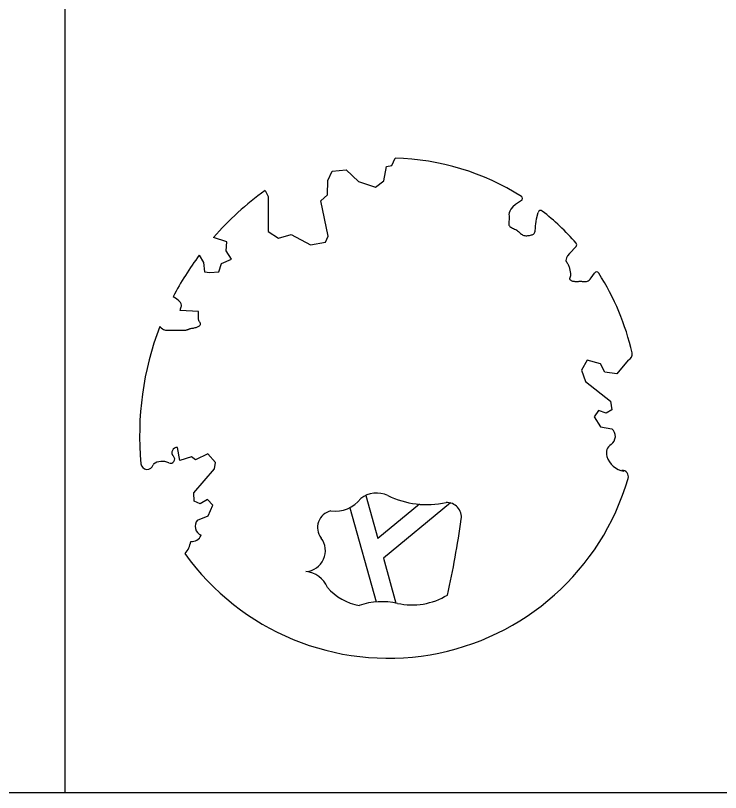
# Model space of a CAD drawing. Header units: millimetres. Extents: x -4017 to 59953, y -688 to 66564.
# Drawn here: x 32914 to 35016, y 9376 to 11690 of the extents above; entities that cross this region are included whole.
import ezdxf

# ---------------------------------------------------------------- set-up
doc = ezdxf.new("R2010")
doc.units = ezdxf.units.MM
doc.layers.add('www.cad-blocks.net', color=7, linetype='Continuous')

# ---------------------------------------------------------------- blocks, each defined once
blk = doc.blocks.new('A$C516926BB')
for p, q in [((35.5196, 38.5194), (35.5196, 0)), ((0, 0), (62.4121, 0))]:
    blk.add_line(p, q)
blk = doc.blocks.new('A$C6FEE6066')
at = {"linetype": 'Continuous'}
for p, q in [((0.7506, 1.4662), (0.7607, 1.4885)), ((0.7264, 1.4206), (0.735, 1.4634)), ((0.735, 1.4634), (0.7506, 1.4662)), ((0.5597, 1.422), (0.5726, 1.4491)), ((0.5726, 1.4491), (0.6139, 1.4534)), ((0.6139, 1.4534), (0.6509, 1.4192)), ((0.5583, 1.3793), (0.5597, 1.422)), ((0.6509, 1.4192), (0.7022, 1.4021)), ((0.7022, 1.4021), (0.7264, 1.4206)), ((0.3724, 1.3917), (0.3817, 1.3736)), ((0.3817, 1.3736), (0.3817, 1.2699)), ((0.5384, 1.3607), (0.5583, 1.3793)), ((0.5612, 1.2556), (0.5384, 1.3607)), ((1.1112, 1.3429), (1.1056, 1.3365)), ((1.1196, 1.3499), (1.1112, 1.3429)), ((1.1372, 1.3618), (1.1196, 1.3499)), ((1.1004, 1.3255), (1.0999, 1.3206)), ((1.0999, 1.3206), (1.1, 1.3162)), ((1.1021, 1.3307), (1.1004, 1.3255)), ((1.1056, 1.3365), (1.1021, 1.3307)), ((1.1822, 1.3076), (1.187, 1.3267)), ((1.0995, 1.2972), (1.0993, 1.2941)), ((1.0998, 1.3006), (1.0995, 1.2972)), ((1.1001, 1.3042), (1.0998, 1.3006)), ((1.1, 1.3162), (1.1003, 1.312)), ((1.1003, 1.308), (1.1001, 1.3042)), ((1.1003, 1.312), (1.1003, 1.308)), ((1.1797, 1.2929), (1.1807, 1.2998)), ((1.1807, 1.2998), (1.1822, 1.3076)), ((1.0993, 1.2941), (1.0994, 1.2912)), ((1.0994, 1.2912), (1.0999, 1.2886)), ((1.0999, 1.2886), (1.101, 1.2864)), ((1.101, 1.2864), (1.1027, 1.2844)), ((1.1027, 1.2844), (1.1049, 1.2828)), ((1.1049, 1.2828), (1.1075, 1.2813)), ((1.1075, 1.2813), (1.1104, 1.2799)), ((1.1104, 1.2799), (1.1135, 1.2785)), ((1.1135, 1.2785), (1.1167, 1.2771)), ((1.1167, 1.2771), (1.1198, 1.2757)), ((1.1198, 1.2757), (1.1228, 1.274)), ((1.1228, 1.274), (1.1255, 1.2722)), ((1.1777, 1.2703), (1.1782, 1.2735)), ((1.1782, 1.2735), (1.1785, 1.2773)), ((1.1785, 1.2773), (1.1787, 1.2818)), ((1.1787, 1.2818), (1.1791, 1.2869)), ((1.1791, 1.2869), (1.1797, 1.2929)), ((0.2588, 1.2388), (0.2188, 1.2521)), ((0.3817, 1.2699), (0.413, 1.2499)), ((0.413, 1.2499), (0.4501, 1.2613)), ((0.4501, 1.2613), (0.5085, 1.23)), ((0.5526, 1.2385), (0.5612, 1.2556)), ((1.1255, 1.2722), (1.1279, 1.2701)), ((1.1279, 1.2701), (1.1302, 1.268)), ((1.1302, 1.268), (1.1324, 1.2659)), ((1.1324, 1.2659), (1.1346, 1.2639)), ((1.1346, 1.2639), (1.1368, 1.262)), ((1.1368, 1.262), (1.139, 1.2604)), ((1.139, 1.2604), (1.1414, 1.2591)), ((1.1414, 1.2591), (1.1441, 1.2581)), ((1.1441, 1.2581), (1.1468, 1.2575)), ((1.1468, 1.2575), (1.1497, 1.2572)), ((1.1497, 1.2572), (1.1526, 1.2572)), ((1.1526, 1.2572), (1.1556, 1.2574)), ((1.1556, 1.2574), (1.1585, 1.2578)), ((1.1585, 1.2578), (1.1613, 1.2583)), ((1.1613, 1.2583), (1.164, 1.2589)), ((1.164, 1.2589), (1.1666, 1.2595)), ((1.1666, 1.2595), (1.1689, 1.2603)), ((1.1689, 1.2603), (1.171, 1.2612)), ((1.171, 1.2612), (1.1729, 1.2623)), ((1.1729, 1.2623), (1.1745, 1.2637)), ((1.1745, 1.2637), (1.1758, 1.2655)), ((1.1758, 1.2655), (1.1769, 1.2677)), ((1.1769, 1.2677), (1.1777, 1.2703)), ((0.2561, 1.2119), (0.2588, 1.2388)), ((0.5085, 1.23), (0.5526, 1.2385)), ((0.2722, 1.1877), (0.2561, 1.2119)), ((1.2804, 1.2045), (1.2748, 1.1973)), ((1.2998, 1.2253), (1.2804, 1.2045)), ((0.1765, 1.1997), (0.1889, 1.177)), ((0.2426, 1.1743), (0.2722, 1.1877)), ((1.2699, 1.1871), (1.2698, 1.1835)), ((1.2698, 1.1835), (1.2706, 1.1806)), ((1.2714, 1.1916), (1.2699, 1.1871)), ((1.2706, 1.1806), (1.2721, 1.1781)), ((1.2748, 1.1973), (1.2714, 1.1916)), ((0.1889, 1.177), (0.1916, 1.1501)), ((0.2346, 1.1501), (0.2426, 1.1743)), ((1.2721, 1.1781), (1.2737, 1.1758)), ((1.2737, 1.1758), (1.2752, 1.1735)), ((1.2752, 1.1735), (1.2764, 1.171)), ((1.2764, 1.171), (1.2775, 1.1686)), ((1.2775, 1.1686), (1.2784, 1.1661)), ((1.2784, 1.1661), (1.2792, 1.1636)), ((1.2792, 1.1636), (1.2799, 1.1611)), ((1.2799, 1.1611), (1.2805, 1.1586)), ((1.2805, 1.1586), (1.2811, 1.1561)), ((0.1916, 1.1501), (0.2077, 1.1474)), ((0.2077, 1.1474), (0.2346, 1.1501)), ((1.2811, 1.1561), (1.2817, 1.1537)), ((1.2817, 1.1537), (1.2822, 1.1513)), ((1.2825, 1.1354), (1.2819, 1.1339)), ((1.2822, 1.1513), (1.2827, 1.149)), ((1.283, 1.137), (1.2825, 1.1354)), ((1.2827, 1.149), (1.2831, 1.1468)), ((1.2833, 1.1387), (1.283, 1.137)), ((1.2831, 1.1468), (1.2833, 1.1446)), ((1.2833, 1.1446), (1.2835, 1.1425)), ((1.2835, 1.1406), (1.2833, 1.1387)), ((1.2835, 1.1425), (1.2835, 1.1406)), ((1.3445, 1.1314), (1.3551, 1.146)), ((1.2807, 1.1299), (1.2806, 1.1287)), ((1.2806, 1.1287), (1.2809, 1.1276)), ((1.281, 1.1311), (1.2807, 1.1299)), ((1.2809, 1.1276), (1.2815, 1.1265)), ((1.2814, 1.1325), (1.281, 1.1311)), ((1.2819, 1.1339), (1.2814, 1.1325)), ((1.2815, 1.1265), (1.2825, 1.1255)), ((1.2825, 1.1255), (1.2838, 1.1245)), ((1.2838, 1.1245), (1.2853, 1.1236)), ((1.2853, 1.1236), (1.2871, 1.1229)), ((1.2871, 1.1229), (1.2892, 1.1223)), ((1.2892, 1.1223), (1.2914, 1.1218)), ((1.2914, 1.1218), (1.2938, 1.1214)), ((1.2938, 1.1214), (1.2964, 1.1212)), ((1.2964, 1.1212), (1.299, 1.1211)), ((1.299, 1.1211), (1.3017, 1.1211)), ((1.3017, 1.1211), (1.3044, 1.1212)), ((1.3044, 1.1212), (1.307, 1.1213)), ((1.307, 1.1213), (1.3095, 1.1214)), ((1.3095, 1.1214), (1.3119, 1.1215)), ((1.3119, 1.1215), (1.3141, 1.1215)), ((1.3141, 1.1215), (1.316, 1.1215)), ((1.316, 1.1215), (1.3178, 1.1213)), ((1.3178, 1.1213), (1.3195, 1.1211)), ((1.3195, 1.1211), (1.321, 1.1209)), ((1.321, 1.1209), (1.3225, 1.1207)), ((1.3225, 1.1207), (1.3241, 1.1206)), ((1.3241, 1.1206), (1.3257, 1.1205)), ((1.3257, 1.1205), (1.3274, 1.1205)), ((1.3274, 1.1205), (1.3293, 1.1207)), ((1.3293, 1.1207), (1.3313, 1.1211)), ((1.3313, 1.1211), (1.3336, 1.1219)), ((1.3336, 1.1219), (1.336, 1.1232)), ((1.336, 1.1232), (1.3386, 1.1251)), ((1.3386, 1.1251), (1.3415, 1.1278)), ((1.3415, 1.1278), (1.3445, 1.1314)), ((0.1087, 1.0688), (0.0987, 1.0755)), ((0.1158, 1.0631), (0.1087, 1.0688)), ((0.1203, 1.0583), (0.1158, 1.0631)), ((0.1229, 1.0542), (0.1203, 1.0583)), ((0.1208, 1.0398), (0.1217, 1.0424)), ((0.1217, 1.0424), (0.1228, 1.045)), ((0.1228, 1.045), (0.1236, 1.0477)), ((0.1238, 1.0508), (0.1229, 1.0542)), ((0.1236, 1.0477), (0.1238, 1.0508)), ((0.1197, 1.0345), (0.1202, 1.0371)), ((0.1739, 1.0319), (0.1197, 1.0345)), ((0.1202, 1.0371), (0.1208, 1.0398)), ((0.1736, 1.0267), (0.1737, 1.0293)), ((0.1736, 1.0241), (0.1736, 1.0267)), ((0.1736, 1.0215), (0.1736, 1.0241)), ((0.1736, 1.019), (0.1736, 1.0215)), ((0.1736, 1.0166), (0.1736, 1.019)), ((0.1737, 1.0293), (0.1739, 1.0319)), ((0.1737, 1.0142), (0.1736, 1.0166)), ((0.1738, 1.012), (0.1737, 1.0142)), ((0.174, 1.0098), (0.1738, 1.012)), ((0.1743, 1.0077), (0.174, 1.0098)), ((0.1748, 1.0058), (0.1743, 1.0077)), ((0.1754, 1.0041), (0.1748, 1.0058)), ((0.1761, 1.0025), (0.1754, 1.0041)), ((0.177, 1.001), (0.1761, 1.0025)), ((0.1778, 0.9997), (0.177, 1.001)), ((0.1787, 0.9984), (0.1778, 0.9997)), ((0.1794, 0.9972), (0.1787, 0.9984)), ((0.18, 0.9961), (0.1794, 0.9972)), ((0.1803, 0.9949), (0.18, 0.9961)), ((0.0587, 0.9866), (0.0629, 0.9829)), ((0.0629, 0.9829), (0.0667, 0.9802)), ((0.0667, 0.9802), (0.0701, 0.9782)), ((0.0701, 0.9782), (0.0731, 0.9769)), ((0.0731, 0.9769), (0.0758, 0.9762)), ((0.0758, 0.9762), (0.0781, 0.976)), ((0.0781, 0.976), (0.0802, 0.976)), ((0.0802, 0.976), (0.1366, 0.9763)), ((0.1366, 0.9763), (0.1383, 0.9767)), ((0.1383, 0.9767), (0.1399, 0.9771)), ((0.1399, 0.9771), (0.1413, 0.9776)), ((0.1413, 0.9776), (0.1428, 0.9781)), ((0.1428, 0.9781), (0.1442, 0.9787)), ((0.1442, 0.9787), (0.1458, 0.9793)), ((0.1458, 0.9793), (0.1475, 0.9798)), ((0.1475, 0.9798), (0.1494, 0.9803)), ((0.1494, 0.9803), (0.1515, 0.9808)), ((0.1515, 0.9808), (0.1539, 0.9813)), ((0.1539, 0.9813), (0.1563, 0.9817)), ((0.1563, 0.9817), (0.1589, 0.9822)), ((0.1589, 0.9822), (0.1615, 0.9828)), ((0.1615, 0.9828), (0.1641, 0.9834)), ((0.1641, 0.9834), (0.1667, 0.984)), ((0.1667, 0.984), (0.1691, 0.9848)), ((0.1691, 0.9848), (0.1714, 0.9857)), ((0.1714, 0.9857), (0.1734, 0.9867)), ((0.1734, 0.9867), (0.1753, 0.9878)), ((0.1753, 0.9878), (0.1769, 0.989)), ((0.1769, 0.989), (0.1782, 0.9901)), ((0.1782, 0.9901), (0.1792, 0.9914)), ((0.1792, 0.9914), (0.1799, 0.9926)), ((0.1799, 0.9926), (0.1803, 0.9938)), ((0.1803, 0.9938), (0.1803, 0.9949)), ((1.3327, 0.8862), (1.3158, 0.8567)), ((1.3726, 0.8756), (1.3327, 0.8862)), ((1.4554, 0.8864), (1.421, 0.8462)), ((1.3158, 0.8567), (1.3285, 0.823)), ((1.3853, 0.8504), (1.3726, 0.8756)), ((1.421, 0.8462), (1.3853, 0.8504)), ((1.3285, 0.823), (1.4021, 0.7641)), ((1.4021, 0.7641), (1.4063, 0.7388)), ((1.3663, 0.7367), (1.3537, 0.7177)), ((1.3537, 0.7177), (1.3726, 0.6883)), ((1.3895, 0.7283), (1.3663, 0.7367)), ((1.4063, 0.7388), (1.3895, 0.7283)), ((1.3726, 0.6883), (1.4063, 0.6819)), ((0.1186, 0.5875), (0.1117, 0.6259)), ((0.2024, 0.6075), (0.165, 0.5899)), ((0.2243, 0.5816), (0.2024, 0.6075)), ((0.153, 0.5981), (0.1186, 0.5875)), ((0.165, 0.5899), (0.153, 0.5981)), ((0.2222, 0.5628), (0.2243, 0.5816)), ((0.0395, 0.5762), (0.039, 0.5745)), ((0.1604, 0.4915), (0.2222, 0.5628)), ((1.4421, 0.5556), (1.4367, 0.5581)), ((0.1608, 0.4659), (0.1604, 0.4915)), ((0.1793, 0.4586), (0.1608, 0.4659)), ((0.2005, 0.471), (0.1793, 0.4586)), ((0.2164, 0.4547), (0.2005, 0.471)), ((0.2031, 0.4223), (0.2164, 0.4547)), ((0.1711, 0.41), (0.2031, 0.4223))]:
    blk.add_line(p, q, dxfattribs=at)
for p, q in [((0.6726, 0.4836), (0.7088, 0.355)), ((0.6249, 0.4468), (0.7039, 0.1661)), ((0.8326, 0.457), (0.7088, 0.355)), ((0.9252, 0.4609), (0.7254, 0.2962)), ((0.7254, 0.2962), (0.7629, 0.1628))]:
    blk.add_line(p, q)
for centre, radius, start, end in [((0.74, 0.7436), 0.7452, 57.8173, 88.409), ((0.8939, 0.6638), 0.8954, 125.6217, 138.9315), ((1.133, 1.368), 0.00745, 304.035, 57.8173), ((1.1942, 1.3249), 0.00745, 52.0037, 166.03), ((0.74, 0.7436), 0.7452, 41.2936, 52.0037), ((1.2943, 1.2304), 0.00745, 317.0334, 41.2936), ((0.8939, 0.6638), 0.8954, 143.2419, 152.6325), ((1.3612, 1.1417), 0.00745, 32.6594, 144.2429), ((0.74, 0.7436), 0.7452, 12.739, 32.6594), ((0.8939, 0.6638), 0.8954, 158.87, 185.512), ((1.4487, 0.9038), 0.0186, 291.0497, 12.739), ((1.3882, 0.6596), 0.0288, 303.8444, 50.9538), ((0.1096, 0.611), 0.015, 81.8968, 226.9493), ((1.4219, 0.6093), 0.0317, 123.8444, 197.2984), ((0.0662, 0.5402), 0.0448, 63.9533, 126.5176), ((0.0911, 0.5913), 0.012, 243.9533, 46.9493), ((1.4529, 0.6189), 0.0642, 197.2984, 260.2938), ((0.0211, 0.5796), 0.0186, 185.512, 343.8826), ((1.4374, 0.5394), 0.0186, 343.6844, 92.1624), ((0.74, 0.7436), 0.7452, 215.5632, 343.6844), ((0.7047, 0.4134), 0.0772, 64.1665, 127.5545), ((0.5819, 0.5306), 0.0942, 261.9262, 323.5342), ((0.8553, 0.7244), 0.2683, 244.1665, 282.2451), ((0.9145, 0.4186), 0.0436, 351.8784, 93.0984), ((0.5801, 0.3876), 0.051, 103.0226, 217.5119), ((0.1931, 0.3912), 0.0288, 139.4794, 246.5888), ((-1.9132, 0.8221), 2.9, 347.3427, 351.8784), ((0.1547, 0.3749), 0.0287, 262.1367, 339.4606), ((0.4905, 0.3188), 0.062, 273.6927, 37.5119), ((0.087, 0.3541), 0.0642, 316.8575, 353.1348), ((0.4867, 0.1797), 0.0776, 22.5749, 84.2088), ((0.681, 0.3153), 0.162, 220.7783, 260.2319), ((0.8108, 0.3604), 0.2032, 257.6532, 301.2859), ((0.7216, -0.0469), 0.2137, 77.6532, 108.5959)]:
    blk.add_arc(centre, radius, start, end, dxfattribs=at)

msp = doc.modelspace()

# ---------------------------------------------------------------- block references
at = {"xscale": 1000, "yscale": 1000, "zscale": 1000}
msp.add_blockref('A$C6FEE6066', (33285.8, 9777.1), dxfattribs=at)
at = {"layer": 'www.cad-blocks.net', "color": 155, "true_color": 0x546d8e, "xscale": 1000, "yscale": 1000, "zscale": 1000}
msp.add_blockref('A$C516926BB', (-2458.7, 9375.6), dxfattribs=at)

doc.saveas('drawing.dxf')
